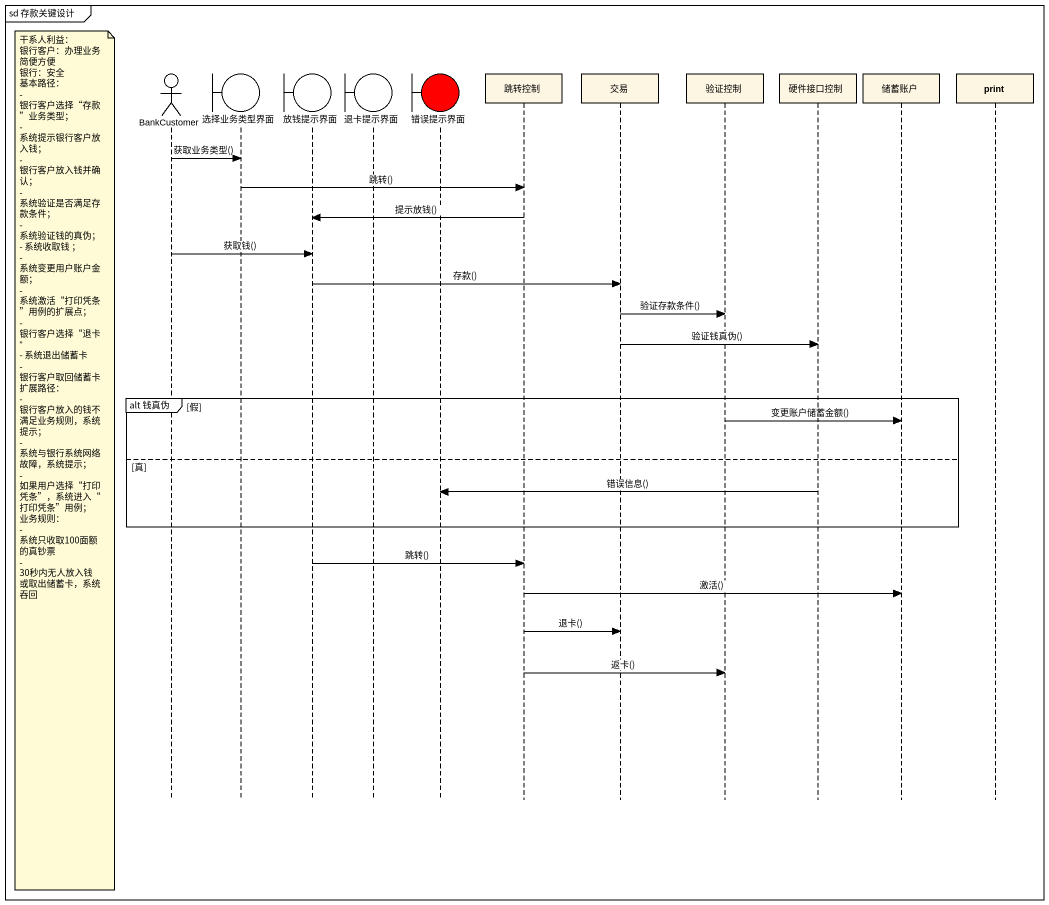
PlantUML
@startuml
mainframe sd 存款关键设计
hide footbox
actor BankCustomer
boundary 选择业务类型界面
boundary 放钱提示界面
boundary 退卡提示界面
boundary 错误提示界面 #FF0000
participant 跳转控制
participant 交易
participant 验证控制
participant 硬件接口控制
participant 储蓄账户
participant print

BankCustomer -> 选择业务类型界面 : 获取业务类型()
选择业务类型界面 -> 跳转控制 : 跳转()
跳转控制 -> 放钱提示界面 : 提示放钱()
BankCustomer -> 放钱提示界面 : 获取钱()
放钱提示界面 -> 交易 : 存款()
交易 -> 验证控制 : 验证存款条件()
交易 -> 硬件接口控制 : 验证钱真伪()
group alt 钱真伪 [假]
  验证控制 -> 储蓄账户 : 变更账户储蓄金额()
else 真
  note left of BankCustomer
    干系人利益：
    银行客户：办理业务简便方便
    银行：安全
    基本路径：
    - 银行客户选择“存款”业务类型；
    - 系统提示银行客户放入钱；
    - 银行客户放入钱并确认；
    - 系统验证是否满足存款条件；
    - 系统验证钱的真伪；
    - 系统收取钱 ；
    - 系统变更用户账户金额；
    - 系统激活“打印凭条”用例的扩展点；
    - 银行客户选择“退卡”
    - 系统退出储蓄卡
    - 银行客户取回储蓄卡
    扩展路径：
    - 银行客户放入的钱不满足业务规则，系统提示；
    - 系统与银行系统网络故障，系统提示；
    - 如果用户选择“打印凭条”，系统进入“打印凭条”用例；
    业务规则：
    - 系统只收取100面额的真钞票
    - 30秒内无人放入钱或取出储蓄卡，系统吞回
  end note
  硬件接口控制 -> 错误提示界面 : 错误信息()
end
放钱提示界面 -> 跳转控制 : 跳转()
跳转控制 -> 储蓄账户 : 激活()
跳转控制 -> 交易 : 退卡()
跳转控制 -> 验证控制 : 返卡()
@enduml
